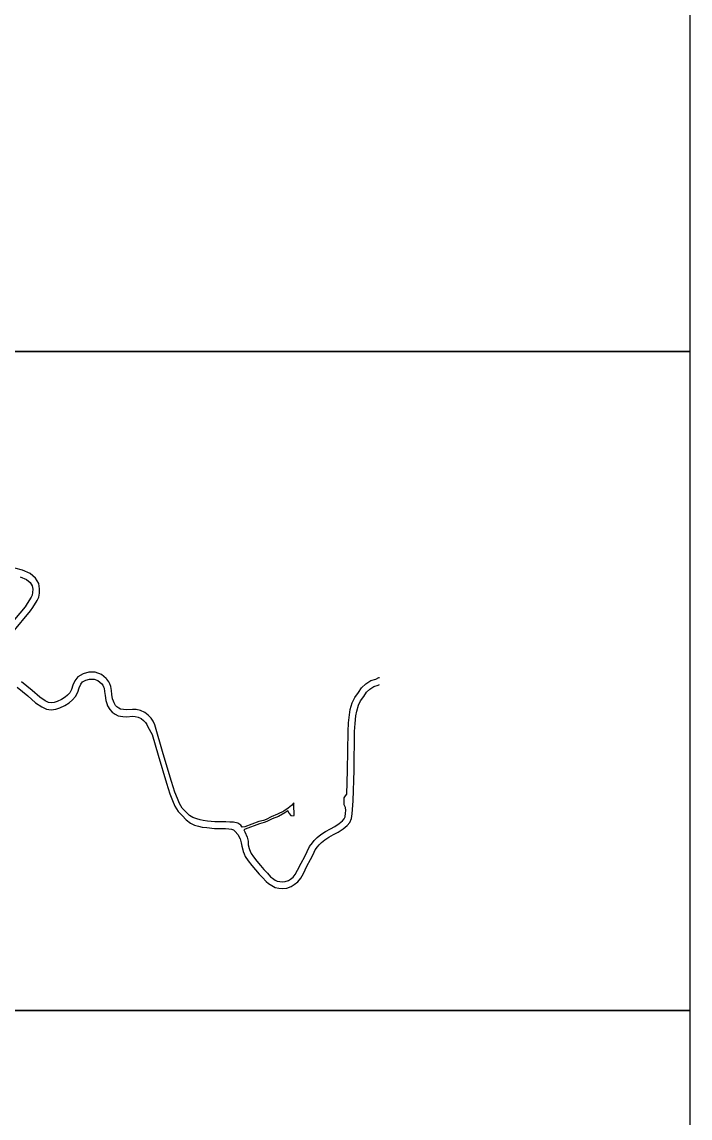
# Model space of a CAD drawing. Header units: metres. Extents: x -12000 to -9600, y -99000 to -96000.
# Drawn here: x -10208 to -9600, y -98498 to -97500 of the extents above; entities that cross this region are included whole.
import ezdxf

# ---------------------------------------------------------------- set-up
doc = ezdxf.new("R2010")
doc.units = ezdxf.units.M
doc.header["$LTSCALE"] = 2.5
doc.layers.add('図郭', color=7, linetype='Continuous')
doc.layers.add('道路', color=7, linetype='Continuous')

msp = doc.modelspace()

# ---------------------------------------------------------------- linework, layer by layer
at = {"layer": '図郭'}
for points in [[(-10400, -97800), (-9600, -97800), (-9600, -97200), (-10400, -97200)], [(-10400, -98400), (-9600, -98400), (-9600, -97800), (-10400, -97800)], [(-10400, -99000), (-9600, -99000), (-9600, -98400), (-10400, -98400)]]:
    msp.add_lwpolyline(points, close=True, dxfattribs=at)
at = {"layer": '道路', "flags": 128}
for points in [[(-10209.58, -98005.17), (-10203.92, -98007.61), (-10200.46, -98010.54), (-10198.6, -98013.49), (-10198.15, -98016.49), (-10198.21, -98019.64), (-10198.61, -98021.95), (-10199.46, -98023.85), (-10203.31, -98029.62), (-10205.17, -98032.49), (-10220.97, -98051.66)], [(-10216.16, -98055.58), (-10200.15, -98036.16), (-10198.13, -98033.02), (-10194.01, -98026.85), (-10192.64, -98023.77), (-10192.02, -98020.24), (-10191.94, -98016.09), (-10192.66, -98011.27), (-10195.73, -98006.43), (-10200.61, -98002.28), (-10207.5, -97999.31), (-10214.47, -97997.34)], [(-9960.15, -98222.61), (-9960.45, -98212.64), (-9960.59, -98210.92), (-9962.53, -98213.43), (-9965.76, -98215.91), (-9969.8, -98218.45), (-9975.45, -98221.44), (-9981.09, -98223.73), (-9985.87, -98226.08), (-9988.24, -98226.95), (-9992.47, -98228.08), (-10005.2, -98232.87), (-10007.48, -98233.17), (-10008.8, -98231.46), (-10011.52, -98229.63), (-10015.4, -98228.76), (-10018.78, -98228.62), (-10022.57, -98228.25), (-10026.56, -98228.28), (-10032.36, -98228.27), (-10039.26, -98227.6), (-10042.97, -98227.22), (-10045.81, -98226.54), (-10048.67, -98225.67), (-10052.39, -98224.43), (-10055.41, -98222.44), (-10058.89, -98219.11), (-10062.03, -98215.96), (-10064.53, -98211.76), (-10066.54, -98207.01), (-10068.93, -98201.25), (-10071.96, -98191.67), (-10079.41, -98166.29), (-10087.18, -98139.86), (-10088.48, -98136.79), (-10090.51, -98133.95), (-10093.04, -98131.27), (-10096.07, -98128.87), (-10100.02, -98126.98), (-10103.97, -98126.06), (-10107.31, -98125.88), (-10112.43, -98126.2), (-10115.5, -98125.98), (-10118.41, -98125.6), (-10119.91, -98124.83), (-10121.61, -98123.62), (-10122.94, -98122.26), (-10124.19, -98120.06), (-10124.74, -98118.57), (-10125.45, -98116.29), (-10126.02, -98112.37), (-10126.42, -98108.64), (-10127.06, -98105.04), (-10127.89, -98102.74), (-10128.88, -98100.8), (-10130.61, -98098.35), (-10131.3, -98097.82), (-10135.71, -98094.19), (-10141.19, -98092.1), (-10147.17, -98092.09), (-10152.31, -98093.49), (-10157.09, -98096.14), (-10159.83, -98099.94), (-10161.68, -98103.98), (-10162.9, -98107.83), (-10164.5, -98110.71), (-10166.41, -98113.01), (-10168.5, -98114.83), (-10171.85, -98116.85), (-10175.87, -98118.86), (-10178.55, -98119.63), (-10181.32, -98120.06), (-10183.73, -98119.71), (-10186.86, -98118.25), (-10191.73, -98114.92), (-10198.64, -98108.75), (-10208.23, -98100.99)], [(-9962.81, -98222.73), (-9964.67, -98220.4), (-9965.9, -98218.43), (-9968.77, -98220.23), (-9974.58, -98223.31), (-9980.24, -98225.61), (-9985.06, -98227.98), (-9987.62, -98228.92), (-9991.84, -98230.04), (-10004.7, -98234.88), (-10006.05, -98235.51), (-10005.04, -98237.36), (-10003.09, -98242.25), (-10002.22, -98246.06), (-10001.97, -98249.25), (-10001.96, -98249.33), (-10001.17, -98252.6), (-10001.02, -98253.53), (-10000.3, -98254.91), (-9999.41, -98257.03), (-9997.34, -98260.3), (-9994.21, -98264.26), (-9990.87, -98268.16), (-9987.82, -98271.75), (-9984.62, -98274.92), (-9981.64, -98278.31), (-9980.05, -98279.67), (-9977.54, -98281.27), (-9975.57, -98282.36), (-9973.41, -98282.7), (-9970.71, -98282.88), (-9968.29, -98282.67), (-9965.52, -98281.69), (-9963.58, -98280.51), (-9961.18, -98278.59), (-9959.29, -98276.15), (-9957.15, -98272.4), (-9953.94, -98265.84), (-9950.66, -98259.84), (-9948.49, -98255.43), (-9946.26, -98250.76), (-9943.68, -98247.38), (-9942.01, -98245.33), (-9939.42, -98242.68), (-9935.87, -98239.87), (-9931.78, -98237.14), (-9927.19, -98234.62), (-9923.35, -98232.64), (-9919.22, -98229.74), (-9916.31, -98227.46), (-9914.85, -98225.67), (-9913.93, -98223.61), (-9913.43, -98220.35), (-9913.28, -98218.09), (-9913.58, -98215.31), (-9914.88, -98212.68), (-9914.67, -98206.46), (-9912.84, -98203.86), (-9912.47, -98203.34), (-9911.78, -98181.14), (-9911.24, -98145.99), (-9910.82, -98138.19), (-9909.99, -98130.92), (-9909.23, -98126.18), (-9907.46, -98119.91), (-9905.17, -98115.14), (-9901.77, -98110.62), (-9898.96, -98106.42), (-9894.99, -98102.79), (-9890.35, -98099.74), (-9885.96, -98098.3), (-9883.16, -98096.97), (-9882.58, -98096.85)], [(-10212.24, -98105.72), (-10202.66, -98113.47), (-10195.56, -98119.82), (-10189.94, -98123.65), (-10185.53, -98125.72), (-10181.29, -98126.33), (-10177.21, -98125.7), (-10173.61, -98124.66), (-10168.85, -98122.29), (-10164.84, -98119.86), (-10161.96, -98117.35), (-10159.36, -98114.23), (-10157.18, -98110.29), (-10155.89, -98106.21), (-10154.45, -98103.08), (-10152.87, -98100.9), (-10149.96, -98099.28), (-10146.34, -98098.29), (-10142.33, -98098.3), (-10138.87, -98099.62), (-10135.23, -98102.61), (-10134.36, -98103.9), (-10133.67, -98105.46), (-10133.23, -98106.69), (-10132.72, -98109.54), (-10132.33, -98113.17), (-10131.67, -98117.7), (-10130.77, -98120.62), (-10129.98, -98122.75), (-10128.07, -98126.12), (-10125.76, -98128.48), (-10123.22, -98130.28), (-10120.33, -98131.76), (-10116.15, -98132.31), (-10112.46, -98132.57), (-10107.28, -98132.25), (-10104.88, -98132.38), (-10102.15, -98133.02), (-10099.45, -98134.31), (-10097.35, -98135.97), (-10095.44, -98138), (-10094.35, -98139.83), (-10093.26, -98141.82), (-10089.59, -98148.67), (-10084.01, -98167.65), (-10076.55, -98193.07), (-10073.44, -98202.9), (-10070.97, -98208.87), (-10068.82, -98213.94), (-10065.84, -98218.93), (-10062.29, -98222.5), (-10058.55, -98226.38), (-10054.54, -98229.44), (-10050.89, -98231.26), (-10047.39, -98232.33), (-10043.99, -98233.15), (-10039.85, -98233.57), (-10032.65, -98234.27), (-10026.54, -98234.28), (-10022.84, -98234.25), (-10019.55, -98234.57), (-10017.39, -98234.92), (-10015.42, -98235.64), (-10013.88, -98236.97), (-10011.57, -98239.82), (-10009.49, -98243.68), (-10008.33, -98247.43), (-10007.85, -98250.5), (-10007.06, -98253.77), (-10006.8, -98255.42), (-10005.74, -98257.47), (-10004.74, -98259.82), (-10002.24, -98263.78), (-9998.85, -98268.06), (-9995.44, -98272.05), (-9992.23, -98275.83), (-9988.99, -98279.04), (-9985.86, -98282.59), (-9983.63, -98284.5), (-9980.62, -98286.42), (-9977.55, -98288.13), (-9974.07, -98288.67), (-9970.66, -98288.89), (-9967.01, -98288.59), (-9962.94, -98287.13), (-9960.14, -98285.44), (-9956.88, -98282.83), (-9954.29, -98279.5), (-9951.85, -98275.21), (-9948.61, -98268.6), (-9945.33, -98262.6), (-9943.09, -98258.05), (-9941.11, -98253.91), (-9938.96, -98251.09), (-9937.52, -98249.32), (-9935.4, -98247.14), (-9932.34, -98244.72), (-9928.67, -98242.27), (-9924.38, -98239.92), (-9920.24, -98237.79), (-9915.64, -98234.56), (-9912.09, -98231.77), (-9909.69, -98228.85), (-9908.12, -98225.31), (-9907.46, -98221), (-9906.65, -98209.07), (-9905.78, -98181.28), (-9905.24, -98146.19), (-9904.84, -98138.69), (-9904.04, -98131.74), (-9903.36, -98127.48), (-9901.83, -98122.03), (-9900.02, -98118.27), (-9896.88, -98114.09), (-9894.38, -98110.36), (-9891.3, -98107.55), (-9887.72, -98105.19), (-9883.73, -98103.89), (-9882.58, -98103.34)]]:
    msp.add_lwpolyline(points, dxfattribs=at)
at = {"layer": '道路'}
msp.add_lwpolyline([(-9962.81, -98222.73), (-9960.15, -98222.61)], dxfattribs=at)

doc.saveas('drawing.dxf')
